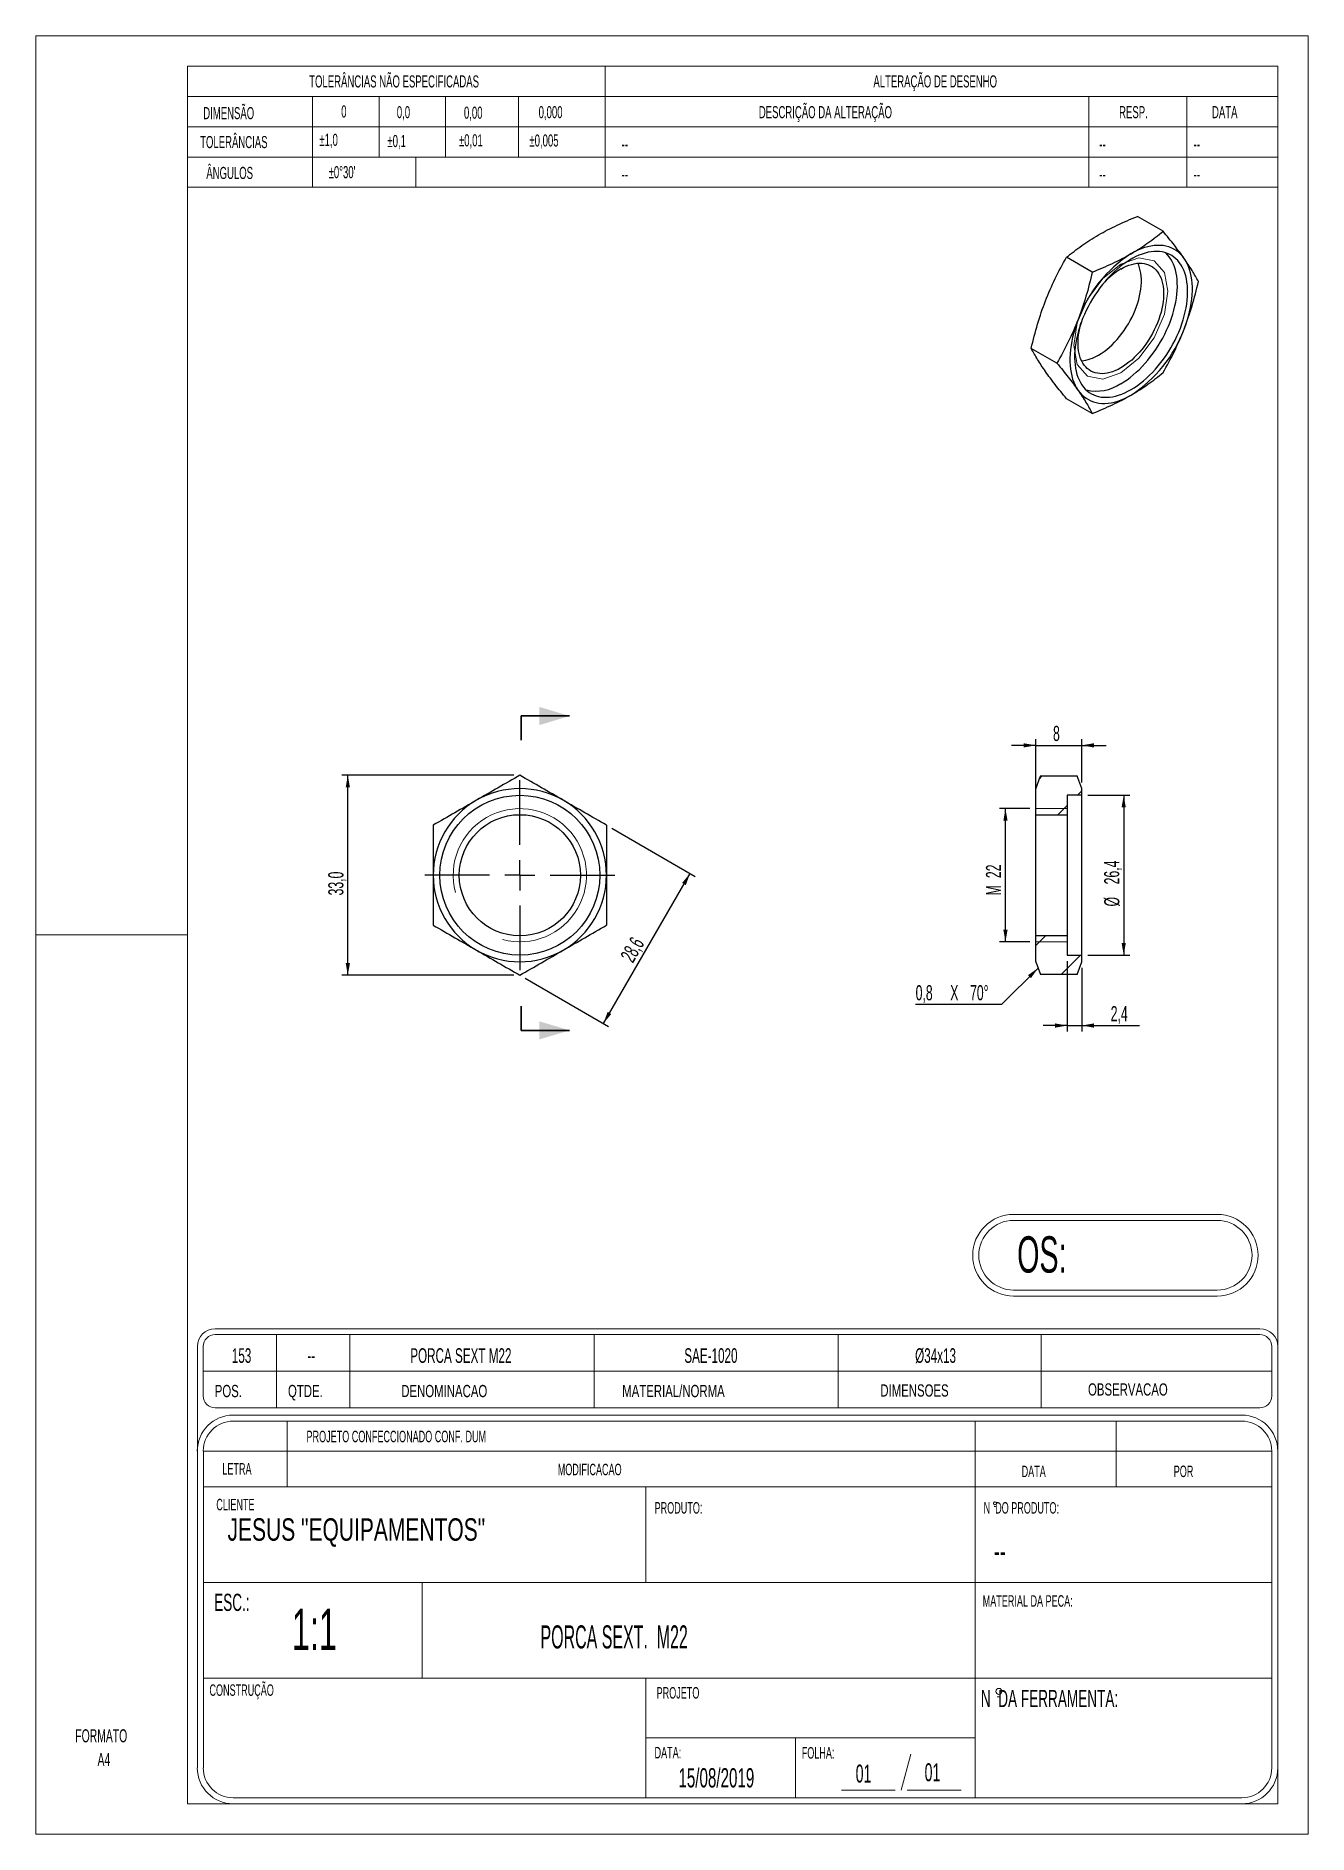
# Model space of a CAD drawing. Header units: millimetres. Extents: x 0 to 210, y 0 to 297.
import ezdxf

# ---------------------------------------------------------------- set-up
doc = ezdxf.new("R2010")
doc.units = ezdxf.units.MM
doc.linetypes.add('PHANTOM', pattern=[12.7, 6.35, -1.27, 1.27, -1.27, 1.27, -1.27])
doc.layers.add('COTAS', color=7, linetype='Continuous')
doc.styles.add('SLDTEXTSTYLE0', font='TXT', dxfattribs={"width": 0.595745})
doc.styles.add('SLDTEXTSTYLE1', font='TXT', dxfattribs={"width": 0.589474})
doc.styles.add('SLDTEXTSTYLE2', font='TXT', dxfattribs={"width": 0.515789})
doc.styles.add('SLDTEXTSTYLE3', font='TXT', dxfattribs={"width": 0.7})
doc.styles.add('SLDTEXTSTYLE4', font='TXT', dxfattribs={"width": 0.695035})
doc.styles.add('SLDTEXTSTYLE5', font='TXT', dxfattribs={"width": 0.605})
doc.dimstyles.new('SLDDIMSTYLE0', dxfattribs={"dimtxt": 2.5, "dimasz": 2, "dimexe": 0, "dimexo": 0.0625, "dimtad": 1, "dimdec": 1, "dimrnd": 1e-09, "dimzin": 12, "dimdsep": 46, "dimtxsty": 'SLDTEXTSTYLE5', "dimsah": 1, "dimcen": 0.09, "dimadec": 0, "dimazin": 3, "dimtfac": 1, "dimtdec": 3, "dimtofl": 0, "dimtmove": 0, "dimatfit": 3, "dimfxl": 0, "dimfrac": 2, "dimtolj": 1, "dimtzin": 12, "dimarcsym": 0})
doc.dimstyles.new('SLDDIMSTYLE1', dxfattribs={"dimtxt": 2.5, "dimasz": 2, "dimexe": 0, "dimexo": 0.0625, "dimtad": 1, "dimdec": 0, "dimrnd": 1e-09, "dimzin": 12, "dimdsep": 46, "dimtxsty": 'SLDTEXTSTYLE5', "dimsah": 1, "dimcen": 0.09, "dimadec": 0, "dimazin": 3, "dimtfac": 1, "dimtdec": 3, "dimtmove": 0, "dimatfit": 0, "dimfxl": 0, "dimfrac": 2, "dimtolj": 1, "dimtzin": 12, "dimarcsym": 0})
doc.dimstyles.new('SLDDIMSTYLE2', dxfattribs={"dimtxt": 2.5, "dimasz": 2, "dimexe": 0, "dimexo": 0.0625, "dimtad": 1, "dimdec": 0, "dimrnd": 1e-09, "dimzin": 12, "dimdsep": 46, "dimtxsty": 'SLDTEXTSTYLE5', "dimsah": 1, "dimcen": 0.09, "dimadec": 0, "dimazin": 3, "dimtfac": 1, "dimtdec": 3, "dimtofl": 0, "dimtmove": 0, "dimatfit": 3, "dimfxl": 0, "dimfrac": 2, "dimtolj": 1, "dimtzin": 12, "dimarcsym": 0})
doc.dimstyles.new('SLDDIMSTYLE3', dxfattribs={"dimtxt": 2.5, "dimasz": 2, "dimexe": 0, "dimexo": 0.0625, "dimtad": 1, "dimdec": 1, "dimrnd": 1e-09, "dimzin": 12, "dimdsep": 46, "dimtxsty": 'SLDTEXTSTYLE5', "dimsah": 1, "dimcen": 0.09, "dimadec": 0, "dimazin": 3, "dimtfac": 1, "dimtdec": 3, "dimtmove": 0, "dimatfit": 0, "dimfxl": 0, "dimfrac": 2, "dimtolj": 1, "dimtzin": 12, "dimarcsym": 0})

# ---------------------------------------------------------------- blocks, each defined once
blk = doc.blocks.new('SW_NOTE_0')
at = {"color": 0, "linetype": 'Continuous', "lineweight": 18, "insert": (0, 2.77), "char_height": 2.152, "attachment_point": 1, "style": 'SLDTEXTSTYLE0'}
blk.add_mtext('FORMATO', dxfattribs=at)
blk = doc.blocks.new('SW_NOTE_0_1')
at = {"color": 0, "linetype": 'Continuous', "lineweight": 18, "insert": (0, 2.77), "char_height": 2.152, "attachment_point": 1, "style": 'SLDTEXTSTYLE0'}
blk.add_mtext('A4', dxfattribs=at)
blk = doc.blocks.new('Bloco2')
at = {"color": 7, "linetype": 'Continuous', "lineweight": 18}
for p, q in [((210.04, 297.06), (0.04, 297.06)), ((0.04, 297.06), (0.04, 0.06)), ((210.04, 0.06), (210.04, 297.06)), ((205.04, 292.06), (25.04, 292.06)), ((25.04, 292.06), (25.04, 5.06)), ((205.04, 5.06), (205.04, 292.06)), ((0.04, 148.56), (25.04, 148.56)), ((25.04, 5.06), (205.04, 5.06)), ((0.04, 0.06), (210.04, 0.06))]:
    blk.add_line(p, q, dxfattribs=at)
for name, p in [('SW_NOTE_0', (6.53, 14.59)), ('SW_NOTE_0_1', (10.2, 10.66))]:
    blk.add_blockref(name, p, dxfattribs=at)
blk = doc.blocks.new('_D')
at = {"layer": 'COTAS'}
for p, q in [((95.06, 166.49), (108.85, 158.52)), ((93.69, 134.25), (107.99, 159.02)), ((80.76, 141.72), (94.55, 133.75))]:
    blk.add_line(p, q, dxfattribs=at)
for points in [[(107.99, 159.02), (106.68, 157.46), (107.29, 157.11)], [(93.69, 134.25), (94.99, 135.81), (94.38, 136.16)]]:
    blk.add_solid(points, dxfattribs=at)
at = {"layer": 'COTAS', "insert": (96.38, 145.35), "char_height": 2.5, "attachment_point": 1, "rotation": 60, "style": 'SLDTEXTSTYLE5'}
blk.add_mtext('28,6', dxfattribs=at)
blk = doc.blocks.new('_D_1')
at = {"layer": 'COTAS'}
for p, q in [((78.89, 175.24), (50.49, 175.24)), ((51.49, 142.22), (51.49, 175.24)), ((78.89, 142.22), (50.49, 142.22))]:
    blk.add_line(p, q, dxfattribs=at)
for points in [[(51.49, 175.24), (51.14, 173.24), (51.84, 173.24)], [(51.49, 142.22), (51.84, 144.22), (51.14, 144.22)]]:
    blk.add_solid(points, dxfattribs=at)
at = {"layer": 'COTAS', "insert": (48.26, 155.39), "char_height": 2.5, "attachment_point": 1, "rotation": 90, "style": 'SLDTEXTSTYLE5'}
blk.add_mtext('33,0', dxfattribs=at)
blk = doc.blocks.new('SW_CENTERMARKSYMBOL_0')
at = {"layer": 'COTAS', "color": 0}
for p, q in [((0, 5), (0, 15.7)), ((-5, 0), (-15.7, 0)), ((0, 0), (-2.5, 0)), ((0, 0), (0, 2.5)), ((0, 0), (0, -2.5)), ((0, 0), (2.5, 0)), ((5, 0), (15.7, 0)), ((0, -5), (0, -15.7))]:
    blk.add_line(p, q, dxfattribs=at)
blk = doc.blocks.new('_D_2')
at = {"layer": 'COTAS'}
for p, q in [((165.06, 169.73), (165.06, 181.18)), ((172.66, 174.03), (172.66, 181.18)), ((165.06, 180.18), (161.06, 180.18)), ((165.06, 180.18), (172.66, 180.18)), ((172.66, 180.18), (176.66, 180.18))]:
    blk.add_line(p, q, dxfattribs=at)
for points in [[(165.06, 180.18), (163.06, 180.53), (163.06, 179.83)], [(172.66, 180.18), (174.66, 179.83), (174.66, 180.53)]]:
    blk.add_solid(points, dxfattribs=at)
at = {"layer": 'COTAS', "insert": (167.91, 183.4), "char_height": 2.5, "attachment_point": 1, "style": 'SLDTEXTSTYLE5'}
blk.add_mtext('8', dxfattribs=at)
blk = doc.blocks.new('_D_3')
at = {"layer": 'COTAS'}
for p, q in [((173.66, 171.93), (180.58, 171.93)), ((179.58, 171.93), (179.58, 145.53)), ((173.66, 145.53), (180.58, 145.53))]:
    blk.add_line(p, q, dxfattribs=at)
for points in [[(179.58, 171.93), (179.23, 169.93), (179.93, 169.93)], [(179.58, 145.53), (179.93, 147.53), (179.23, 147.53)]]:
    blk.add_solid(points, dxfattribs=at)
at = {"layer": 'COTAS', "char_height": 2.5, "attachment_point": 1, "rotation": 90, "style": 'SLDTEXTSTYLE5'}
for s, insert in [('26,4', (176.35, 157.21)), ('%%c', (176.36, 153.57))]:
    blk.add_mtext(s, dxfattribs=dict(at, insert=insert))
blk = doc.blocks.new('SW_CHAMFER_DIMENSION_0')
at = {"layer": 'COTAS', "color": 0}
for p, q in [((20.21, 6.04), (14.17, 0)), ((14.17, 0), (0, 0))]:
    blk.add_line(p, q, dxfattribs=at)
blk.add_solid([(20.21, 6.04), (18.55, 4.87), (19.04, 4.38)], dxfattribs=at)
at = {"layer": 'COTAS', "color": 0, "char_height": 2.5, "attachment_point": 1, "style": 'SLDTEXTSTYLE5'}
for s, insert in [('0,8', (0, 3.22)), ('X', (5.71, 3.22)), ('70°', (8.98, 3.22))]:
    blk.add_mtext(s, dxfattribs=dict(at, insert=insert))
blk = doc.blocks.new('_D_4')
at = {"layer": 'COTAS'}
for p, q in [((164.06, 169.73), (159.06, 169.73)), ((160.06, 147.73), (160.06, 169.73)), ((164.06, 147.73), (159.06, 147.73))]:
    blk.add_line(p, q, dxfattribs=at)
for points in [[(160.06, 169.73), (159.71, 167.73), (160.41, 167.73)], [(160.06, 147.73), (160.41, 149.73), (159.71, 149.73)]]:
    blk.add_solid(points, dxfattribs=at)
at = {"layer": 'COTAS', "char_height": 2.5, "attachment_point": 1, "rotation": 90, "style": 'SLDTEXTSTYLE5'}
for s, insert in [('22', (156.84, 158.25)), ('M', (156.84, 155.39))]:
    blk.add_mtext(s, dxfattribs=dict(at, insert=insert))
blk = doc.blocks.new('_D_5')
at = {"layer": 'COTAS'}
for p, q in [((170.26, 144.53), (170.26, 132.9)), ((172.66, 143.43), (172.66, 132.9)), ((170.26, 133.9), (166.26, 133.9)), ((170.26, 133.9), (172.66, 133.9)), ((172.66, 133.9), (182.2, 133.9))]:
    blk.add_line(p, q, dxfattribs=at)
for points in [[(170.26, 133.9), (168.26, 134.25), (168.26, 133.55)], [(172.66, 133.9), (174.66, 133.55), (174.66, 134.25)]]:
    blk.add_solid(points, dxfattribs=at)
at = {"layer": 'COTAS', "insert": (177.43, 137.12), "char_height": 2.5, "attachment_point": 1, "style": 'SLDTEXTSTYLE5'}
blk.add_mtext('2,4', dxfattribs=at)

msp = doc.modelspace()

# ---------------------------------------------------------------- hatches: boundary and pattern name
at = {"layer": 'COTAS', "linetype": 'Continuous', "lineweight": 18}
h = msp.add_hatch(dxfattribs=at)
h.set_pattern_fill('ANSI32', color=256, angle=3e-322, style=0)
edge = h.paths.add_edge_path(flags=0)
edge.add_line((170.26, 168.73), (170.26, 171.93))
edge.add_line((170.26, 171.93), (172.66, 171.93))
edge.add_line((172.66, 171.93), (172.66, 173.03))
edge.add_spline(control_points=[(172.66, 173.03), (172.55, 173.34), (172.44, 173.64), (172.33, 173.95), (172.23, 174.23), (172.12, 174.51), (172.02, 174.79), (171.98, 174.9), (171.94, 175.01), (171.9, 175.12)], knot_values=[0.006992, 0.006992, 0.006992, 0.006992, 0.007971, 0.007971, 0.007971, 0.008863, 0.008863, 0.008863, 0.009216, 0.009216, 0.009216, 0.009216], weights=[1, 1, 1, 1, 1, 1, 1, 1, 1, 1], degree=3, periodic=0)
edge.add_line((171.9, 175.12), (165.82, 175.12))
edge.add_spline(control_points=[(165.82, 175.12), (165.78, 175.01), (165.74, 174.9), (165.7, 174.79), (165.49, 174.2), (165.28, 173.62), (165.06, 173.03)], knot_values=[0.00851, 0.00851, 0.00851, 0.00851, 0.008863, 0.008863, 0.008863, 0.010734, 0.010734, 0.010734, 0.010734], weights=[1, 1, 1, 1, 1, 1, 1], degree=3, periodic=0)
edge.add_line((165.06, 173.03), (165.06, 168.73))
edge.add_line((165.06, 168.73), (170.26, 168.73))
h = msp.add_hatch(dxfattribs=at)
h.set_pattern_fill('ANSI32', color=256, angle=3e-322, style=0)
edge = h.paths.add_edge_path(flags=0)
edge.add_line((170.26, 145.53), (170.26, 148.73))
edge.add_line((170.26, 148.73), (165.06, 148.73))
edge.add_line((165.06, 148.73), (165.06, 144.43))
edge.add_spline(control_points=[(165.06, 144.43), (165.32, 143.74), (165.57, 143.04), (165.82, 142.34)], knot_values=[0.008932, 0.008932, 0.008932, 0.008932, 0.011155, 0.011155, 0.011155, 0.011155], weights=[1, 1, 1, 1], degree=3, periodic=0)
edge.add_line((165.82, 142.34), (171.9, 142.34))
edge.add_spline(control_points=[(171.9, 142.34), (172.16, 143.04), (172.41, 143.74), (172.66, 144.43)], knot_values=[0.006571, 0.006571, 0.006571, 0.006571, 0.008794, 0.008794, 0.008794, 0.008794], weights=[1, 1, 1, 1], degree=3, periodic=0)
edge.add_line((172.66, 144.43), (172.66, 145.53))
edge.add_line((172.66, 145.53), (170.26, 145.53))

# ---------------------------------------------------------------- linework, layer by layer
at = {"color": 7, "linetype": 'Continuous', "lineweight": 18}
for p, q in [((205.01, 292.36), (25.01, 292.36)), ((25.01, 272.36), (25.01, 292.36)), ((93.95, 272.36), (93.95, 292.36)), ((205.01, 292.36), (205.01, 272.36)), ((25.01, 287.36), (93.95, 287.36)), ((45.64, 272.36), (45.64, 287.36)), ((56.64, 277.36), (56.64, 287.36)), ((67.64, 277.36), (67.64, 287.36)), ((79.64, 277.36), (79.64, 287.36)), ((93.95, 287.36), (205.01, 287.36)), ((173.82, 272.36), (173.82, 287.36)), ((190.01, 272.36), (190.01, 287.36)), ((25.01, 282.36), (93.95, 282.36)), ((93.95, 282.36), (205.01, 282.36)), ((25.01, 277.36), (93.95, 277.36)), ((62.7, 277.36), (62.7, 272.36)), ((93.95, 277.36), (205.01, 277.36)), ((25.01, 272.36), (93.95, 272.36)), ((93.95, 272.36), (205.01, 272.36)), ((170.26, 169.73), (165.06, 169.73)), ((170.26, 147.73), (165.06, 147.73)), ((195.01, 102.71), (161.41, 102.71)), ((195.01, 101.71), (161.41, 101.71)), ((161.41, 90.21), (195.01, 90.21)), ((161.41, 89.21), (195.01, 89.21)), ((202.07, 83.83), (29.59, 83.83)), ((26.65, 11.28), (26.65, 80.89)), ((26.65, 80.89), (26.65, 67.81)), ((27.63, 80.89), (27.63, 72.71)), ((202.07, 82.85), (29.59, 82.85)), ((39.72, 70.75), (39.72, 82.85)), ((51.82, 70.75), (51.82, 82.85)), ((92.14, 70.75), (92.14, 82.85)), ((132.46, 70.75), (132.46, 82.85)), ((165.96, 70.75), (165.96, 82.85)), ((204.03, 72.71), (204.03, 80.89)), ((205.01, 11.28), (205.01, 80.89)), ((27.63, 76.8), (204.03, 76.8)), ((29.59, 70.75), (202.07, 70.75)), ((32.57, 69.54), (199.08, 69.54)), ((32.57, 68.56), (199.08, 68.56)), ((41.46, 57.69), (41.46, 68.56)), ((155.03, 68.56), (155.03, 57.69)), ((178.34, 68.56), (178.34, 57.69)), ((27.64, 11.28), (27.64, 63.62)), ((27.64, 63.62), (204.02, 63.62)), ((204.02, 63.62), (204.02, 11.28)), ((27.64, 57.69), (204.02, 57.69)), ((100.71, 57.69), (100.71, 41.89)), ((155.03, 57.69), (155.03, 41.89)), ((158.2, 54.45), (158.46, 54.45)), ((158.2, 54.43), (158.46, 54.43)), ((27.64, 41.89), (204.02, 41.89)), ((63.77, 26.09), (63.77, 41.89)), ((155.03, 26.09), (155.03, 41.89)), ((27.64, 26.09), (204.02, 26.09)), ((100.71, 26.09), (100.71, 6.34)), ((155.03, 26.09), (155.03, 6.34)), ((158.69, 23), (159.2, 23)), ((100.71, 16.22), (155.03, 16.22)), ((125.4, 16.22), (125.4, 6.34)), ((144.43, 13.54), (142.85, 7.62)), ((199.08, 6.34), (32.57, 6.34)), ((141.86, 7.62), (132.97, 7.62)), ((143.83, 7.62), (152.72, 7.62)), ((199.08, 5.36), (32.57, 5.36)), ((204.44, 5.36), (205.01, 5.36)), ((205.01, 5.36), (205.01, 5.93))]:
    msp.add_line(p, q, dxfattribs=at)
at = {"color": 7, "linetype": 'Continuous', "lineweight": 25}
for p, q in [((186.07, 265.09), (181.83, 267.54)), ((174.39, 258.35), (170.16, 260.8)), ((168.55, 243.31), (164.32, 245.75)), ((174.39, 235), (170.16, 237.44)), ((165.06, 168.73), (165.06, 173.03)), ((165.82, 175.12), (171.9, 175.12)), ((172.66, 171.93), (172.66, 173.03)), ((172.66, 171.93), (170.26, 171.93)), ((170.26, 171.93), (170.26, 168.73)), ((172.66, 145.53), (172.66, 171.93)), ((165.06, 168.73), (170.26, 168.73)), ((165.06, 148.73), (165.06, 168.73)), ((170.26, 168.73), (170.26, 148.73)), ((170.26, 148.73), (165.06, 148.73)), ((165.06, 144.43), (165.06, 148.73)), ((170.26, 148.73), (170.26, 145.53)), ((170.26, 145.53), (172.66, 145.53)), ((172.66, 144.43), (172.66, 145.53)), ((165.06, 144.43), (165.82, 142.34)), ((171.9, 142.34), (172.66, 144.43)), ((171.9, 142.34), (165.82, 142.34))]:
    msp.add_line(p, q, dxfattribs=at)
at = {"color": 7, "linetype": 'PHANTOM', "lineweight": 35}
for p, q in [((80.11, 185.03), (80.11, 181.03)), ((80.11, 133.1), (80.11, 137.1))]:
    msp.add_line(p, q, dxfattribs=at)
at = {"color": 7, "linetype": 'Continuous', "lineweight": 35}
for p, q in [((80.11, 185.03), (88.11, 185.03)), ((80.11, 133.1), (88.11, 133.1))]:
    msp.add_line(p, q, dxfattribs=at)
at = {"color": 7, "linetype": 'Continuous', "lineweight": 25, "flags": 128}
for points in [[(180.8, 238.94), (181.32, 239.26), (181.84, 239.6), (182.35, 239.98), (182.86, 240.39), (183.36, 240.83), (183.86, 241.3), (184.34, 241.79), (184.82, 242.31), (185.28, 242.85), (185.73, 243.41), (186.16, 243.99), (186.58, 244.58), (186.97, 245.2), (187.35, 245.83), (187.71, 246.47), (188.05, 247.12), (188.37, 247.77), (188.66, 248.44), (188.93, 249.11), (189.17, 249.78), (189.39, 250.45), (189.58, 251.11), (189.74, 251.78), (189.87, 252.43), (189.98, 253.08), (190.06, 253.72), (190.11, 254.34), (190.13, 254.96), (190.13, 255.55), (190.09, 256.13), (190.02, 256.68), (189.93, 257.22), (189.81, 257.73), (189.66, 258.22), (189.48, 258.68), (189.28, 259.12), (189.05, 259.52), (188.8, 259.89), (188.52, 260.24), (188.21, 260.55), (187.88, 260.82), (187.54, 261.07), (187.17, 261.27), (186.78, 261.45), (186.37, 261.58), (185.94, 261.68), (185.5, 261.74), (185.05, 261.77), (184.58, 261.75), (184.1, 261.7), (183.61, 261.62), (183.11, 261.49), (182.6, 261.33), (182.09, 261.14), (181.58, 260.91), (181.06, 260.64), (180.54, 260.34), (180.02, 260.01), (179.51, 259.65), (178.99, 259.25), (178.49, 258.83), (177.99, 258.37), (177.5, 257.89), (177.02, 257.39), (176.55, 256.86), (176.1, 256.31), (175.65, 255.74), (175.23, 255.15), (174.82, 254.54), (174.43, 253.92), (174.06, 253.29), (173.72, 252.64), (173.39, 251.99), (173.08, 251.33), (172.8, 250.66), (172.55, 249.99), (172.32, 249.32), (172.12, 248.66), (171.94, 247.99), (171.79, 247.33), (171.67, 246.68), (171.57, 246.03), (171.51, 245.4), (171.47, 244.78), (171.47, 244.18), (171.49, 243.59), (171.54, 243.03), (171.62, 242.48), (171.73, 241.96), (171.86, 241.46), (172.02, 240.98), (172.21, 240.53), (172.43, 240.11), (172.67, 239.72), (172.94, 239.36), (173.23, 239.04), (173.55, 238.74), (173.89, 238.48), (174.25, 238.26), (174.63, 238.07), (175.02, 237.92), (175.44, 237.8), (175.87, 237.72), (176.32, 237.68), (176.78, 237.67), (177.26, 237.7), (177.74, 237.77), (178.24, 237.87), (178.74, 238.02), (179.25, 238.19), (179.76, 238.41), (180.28, 238.66), (180.8, 238.94)], [(179.1, 239.92), (179.62, 240.23), (180.14, 240.58), (180.65, 240.96), (181.16, 241.37), (181.66, 241.81), (182.16, 242.28), (182.64, 242.77), (183.12, 243.29), (183.58, 243.83), (184.03, 244.39), (184.46, 244.97), (184.88, 245.56), (185.28, 246.18), (185.66, 246.81), (186.02, 247.45), (186.35, 248.1), (186.67, 248.75), (186.96, 249.42), (187.23, 250.09), (187.47, 250.76), (187.69, 251.43), (187.88, 252.09), (188.04, 252.76), (188.18, 253.41), (188.28, 254.06), (188.36, 254.7), (188.41, 255.32), (188.44, 255.93), (188.43, 256.53), (188.39, 257.11), (188.33, 257.66), (188.23, 258.2), (188.11, 258.71), (187.96, 259.2), (187.79, 259.66), (187.58, 260.09), (187.35, 260.5), (187.1, 260.87), (186.82, 261.22), (186.51, 261.53), (186.5, 261.54)], [(189.56, 260.61), (189.26, 260.99), (188.95, 261.34), (188.61, 261.65), (188.24, 261.92), (187.85, 262.16), (187.44, 262.36), (187.01, 262.52), (186.56, 262.64), (186.1, 262.72), (185.61, 262.76), (185.12, 262.77), (184.6, 262.73), (184.08, 262.66), (183.55, 262.54), (183.01, 262.39), (182.46, 262.2), (181.91, 261.97), (181.36, 261.7), (180.8, 261.39)], [(179.1, 258.86), (179.56, 259.11), (180.01, 259.32), (180.45, 259.49), (180.9, 259.63), (181.33, 259.73), (181.76, 259.8), (182.17, 259.82), (182.57, 259.81), (182.96, 259.77), (183.33, 259.68), (183.69, 259.56), (184.02, 259.4), (184.34, 259.21), (184.63, 258.98), (184.9, 258.72), (185.15, 258.42), (185.37, 258.09), (185.57, 257.73), (185.74, 257.35), (185.88, 256.93), (186, 256.49), (186.08, 256.03), (186.14, 255.54), (186.17, 255.04), (186.17, 254.52), (186.14, 253.98), (186.08, 253.42), (186, 252.86), (185.88, 252.29), (185.74, 251.71), (185.57, 251.12), (185.37, 250.54), (185.15, 249.95), (184.9, 249.37), (184.63, 248.8), (184.34, 248.23), (184.02, 247.67), (183.69, 247.13), (183.33, 246.59), (182.96, 246.08), (182.57, 245.59), (182.17, 245.11), (181.76, 244.66), (181.33, 244.23), (180.9, 243.83), (180.45, 243.46), (180.01, 243.12), (179.56, 242.81), (179.1, 242.53), (178.65, 242.29), (178.2, 242.08), (177.75, 241.9), (177.31, 241.76), (176.87, 241.66), (176.45, 241.6), (176.03, 241.57), (175.63, 241.58), (175.25, 241.63), (174.87, 241.71), (174.52, 241.83), (174.18, 241.99), (173.87, 242.19), (173.57, 242.41), (173.3, 242.68), (173.06, 242.97), (172.83, 243.3), (172.64, 243.66), (172.47, 244.05), (172.32, 244.46), (172.21, 244.9), (172.12, 245.36), (172.06, 245.85), (172.04, 246.36), (172.04, 246.88), (172.06, 247.42), (172.12, 247.97), (172.21, 248.53), (172.32, 249.11), (172.47, 249.69), (172.57, 250.05)], [(175.43, 244.65), (175.88, 244.93), (176.33, 245.24), (176.78, 245.59), (177.22, 245.96), (177.65, 246.36), (178.08, 246.78), (178.49, 247.23), (178.9, 247.71), (179.28, 248.2), (179.66, 248.72), (180.01, 249.25), (180.35, 249.79), (180.66, 250.35), (180.95, 250.92), (181.23, 251.5), (181.47, 252.08), (181.7, 252.66), (181.89, 253.25), (182.06, 253.83), (182.2, 254.41), (182.32, 254.98), (182.41, 255.55), (182.46, 256.1), (182.49, 256.64), (182.49, 257.16), (182.46, 257.67), (182.41, 258.15), (182.32, 258.62), (182.2, 259.06), (182.06, 259.47), (181.91, 259.81)], [(189.56, 248.93), (189.82, 249.65), (190.06, 250.37), (190.27, 251.09), (190.45, 251.8), (190.6, 252.51), (190.72, 253.21), (190.82, 253.9), (190.88, 254.57), (190.91, 255.23), (190.91, 255.87), (190.88, 256.5), (190.82, 257.1), (190.72, 257.68), (190.6, 258.24), (190.45, 258.77), (190.27, 259.28), (190.06, 259.75), (189.82, 260.2), (189.56, 260.61)], [(172.04, 250.5), (171.78, 249.78), (171.54, 249.06), (171.33, 248.34), (171.15, 247.63), (171, 246.92), (170.88, 246.23), (170.78, 245.54), (170.72, 244.86), (170.69, 244.2), (170.69, 243.56), (170.72, 242.94), (170.78, 242.33), (170.88, 241.75), (171, 241.19), (171.15, 240.66), (171.33, 240.16), (171.54, 239.68), (171.78, 239.24), (172.04, 238.82)], [(172.04, 238.82), (172.33, 238.44), (172.65, 238.1), (172.99, 237.79), (173.36, 237.51), (173.75, 237.28), (174.16, 237.08), (174.59, 236.92), (175.04, 236.8), (175.5, 236.71), (175.99, 236.67), (176.48, 236.67), (176.99, 236.7), (177.52, 236.78), (178.05, 236.89), (178.59, 237.05), (179.14, 237.24), (179.69, 237.47), (180.24, 237.74), (180.8, 238.04)], [(165.82, 175.12), (165.7, 174.79), (165.06, 173.03)], [(172.66, 173.03), (172.33, 173.95), (172.02, 174.79), (171.9, 175.12)]]:
    msp.add_lwpolyline(points, dxfattribs=at)
at = {"color": 7, "linetype": 'Continuous', "lineweight": 18, "flags": 128}
msp.add_lwpolyline([(179.1, 241.72), (176.13, 240.68), (173.6, 241.17), (171.92, 243.11), (171.32, 246.21), (171.92, 249.99), (173.6, 253.87), (176.13, 257.28), (179.1, 259.68), (182.08, 260.71), (184.6, 260.22), (186.29, 258.28), (186.88, 255.19), (186.29, 251.41), (184.6, 247.52), (182.08, 244.12), (179.1, 241.72)], dxfattribs=at)
at = {"color": 7, "linetype": 'Continuous', "lineweight": 25}
for radius in [13.2, 10]:
    msp.add_circle((79.89, 158.73), radius, dxfattribs=at)
at = {"color": 7, "linetype": 'Continuous', "lineweight": 18}
for centre, radius in [((158.33, 54.99), 0.247), ((158.33, 54.97), 0.247), ((158.97, 23.92), 0.494)]:
    msp.add_circle(centre, radius, dxfattribs=at)
at = {"color": 7, "linetype": 'Continuous', "lineweight": 25}
for centre, radius, start, end in [((192.71, 242.86), 22.03, 122.7115, 159.6994), ((185.31, 248.41), 12.16, 120.6806, 137.1479), ((168.89, 256.58), 22.03, 302.7115, 339.6994), ((171.89, 250.47), 6.8, 276.0777, 301.2625), ((175.05, 245.95), 7.26, 256.9335, 303.9259), ((79.89, 158.73), 14.3, 60, 120), ((79.89, 158.73), 14.3, 120, 180), ((79.89, 158.73), 14.3, 0, 60), ((79.89, 158.73), 14.3, 180, 240), ((79.89, 158.73), 14.3, 300, 0), ((79.89, 158.73), 14.3, 240, 300)]:
    msp.add_arc(centre, radius, start, end, dxfattribs=at)
at = {"color": 7, "linetype": 'Continuous', "lineweight": 18}
for centre, radius, start, end in [((79.89, 158.73), 11, 255, 195), ((161.41, 95.96), 6.75, 90, 270), ((161.41, 95.96), 5.75, 90, 270), ((195.01, 95.96), 6.75, 270, 90), ((195.01, 95.96), 5.75, 270, 90), ((29.59, 80.89), 2.94, 90, 180), ((202.07, 80.89), 2.94, 0, 90), ((29.59, 80.89), 1.96, 90, 180), ((202.07, 80.89), 1.96, 0, 90), ((29.59, 72.71), 1.96, 180, 270), ((202.07, 72.71), 1.96, 270, 0), ((32.57, 63.62), 5.93, 90, 180), ((32.57, 63.62), 4.94, 90, 180), ((199.08, 63.62), 5.93, 0, 90), ((199.08, 63.62), 4.94, 0, 90), ((32.57, 11.28), 5.93, 180, 270), ((32.57, 11.28), 4.94, 180, 270), ((199.08, 11.28), 4.94, 270, 0), ((199.08, 11.28), 5.93, 270, 0)]:
    msp.add_arc(centre, radius, start, end, dxfattribs=at)
at = {"color": 7, "linetype": 'Continuous', "lineweight": 25}
for points in [[(175.43, 264.5), (176.4, 265.06), (177.43, 265.59), (179.57, 266.6), (180.69, 267.08), (181.83, 267.54)], [(170.16, 260.8), (170.95, 261.46), (171.78, 262.1), (173.53, 263.34), (174.45, 263.93), (175.43, 264.5)], [(180.8, 261.39), (181.77, 261.96), (182.7, 262.55), (184.45, 263.79), (185.27, 264.43), (186.07, 265.09)], [(189.56, 260.61), (189.07, 261.3), (188.53, 262.03), (187.36, 263.52), (186.73, 264.3), (186.07, 265.09)], [(174.39, 258.35), (175.54, 258.81), (176.66, 259.29), (178.8, 260.3), (179.83, 260.83), (180.8, 261.39)], [(166.67, 253.6), (167.16, 254.86), (167.69, 256.08), (168.86, 258.47), (169.49, 259.65), (170.16, 260.8)], [(191.91, 256.79), (191.6, 257.38), (191.25, 257.99), (190.48, 259.26), (190.04, 259.92), (189.56, 260.61)], [(174.39, 258.35), (174.08, 257), (173.74, 255.66), (172.96, 253.04), (172.53, 251.75), (172.04, 250.5)], [(189.56, 248.93), (190.04, 250.19), (190.48, 251.47), (191.25, 254.09), (191.6, 255.43), (191.91, 256.79)], [(164.32, 245.75), (164.63, 247.11), (164.97, 248.44), (165.75, 251.06), (166.18, 252.35), (166.67, 253.6)], [(172.04, 250.5), (171.56, 249.25), (171.02, 248.02), (169.85, 245.63), (169.22, 244.46), (168.55, 243.31)], [(186.07, 241.74), (186.73, 242.89), (187.36, 244.06), (188.53, 246.46), (189.07, 247.68), (189.56, 248.93)], [(166.67, 241.93), (166.18, 242.62), (165.75, 243.28), (164.97, 244.55), (164.63, 245.16), (164.32, 245.75)], [(170.16, 237.44), (169.49, 238.24), (168.86, 239.01), (167.69, 240.51), (167.16, 241.23), (166.67, 241.93)], [(168.55, 243.31), (169.22, 242.51), (169.85, 241.74), (171.02, 240.24), (171.56, 239.52), (172.04, 238.82)], [(180.8, 238.04), (181.77, 238.6), (182.7, 239.2), (184.45, 240.43), (185.27, 241.08), (186.07, 241.74)], [(172.04, 238.82), (172.53, 238.13), (172.96, 237.47), (173.74, 236.2), (174.08, 235.59), (174.39, 235)], [(174.39, 235), (175.54, 235.46), (176.66, 235.94), (178.8, 236.95), (179.83, 237.48), (180.8, 238.04)], [(79.89, 175.24), (78.7, 174.56), (77.51, 173.87), (75.12, 172.49), (73.93, 171.8), (72.74, 171.12)], [(87.04, 171.12), (85.85, 171.8), (84.66, 172.49), (82.27, 173.87), (81.08, 174.56), (79.89, 175.24)], [(72.74, 171.12), (71.55, 170.43), (70.36, 169.74), (67.97, 168.36), (66.78, 167.68), (65.59, 166.99)], [(94.19, 166.99), (93, 167.68), (91.81, 168.36), (89.42, 169.74), (88.23, 170.43), (87.04, 171.12)], [(65.59, 166.99), (65.59, 165.62), (65.59, 164.24), (65.59, 161.48), (65.59, 160.11), (65.59, 158.73)], [(94.19, 166.99), (94.19, 165.62), (94.19, 164.24), (94.19, 161.48), (94.19, 160.11), (94.19, 158.73)], [(65.59, 158.73), (65.59, 157.35), (65.59, 155.98), (65.59, 153.22), (65.59, 151.85), (65.59, 150.47)], [(94.19, 158.73), (94.19, 157.35), (94.19, 155.98), (94.19, 153.22), (94.19, 151.85), (94.19, 150.47)], [(65.59, 150.47), (66.78, 149.79), (67.97, 149.1), (70.36, 147.72), (71.55, 147.03), (72.74, 146.35)], [(87.04, 146.35), (88.23, 147.03), (89.42, 147.72), (91.81, 149.1), (93, 149.79), (94.19, 150.47)], [(72.74, 146.35), (73.93, 145.66), (75.12, 144.97), (77.51, 143.59), (78.7, 142.91), (79.89, 142.22)], [(79.89, 142.22), (81.08, 142.91), (82.27, 143.59), (84.66, 144.97), (85.85, 145.66), (87.04, 146.35)]]:
    msp.add_open_spline(points, degree=3, knots=[0, 0, 0, 0, 0.5, 0.5, 1, 1, 1, 1], dxfattribs=at)
at = {"color": 7, "linetype": 'Continuous', "lineweight": 35}
for points in [[(88.11, 185.03), (83.11, 186.53), (83.11, 183.53)], [(88.11, 133.1), (83.11, 134.6), (83.11, 131.6)]]:
    msp.add_solid(points, dxfattribs=at)

# ---------------------------------------------------------------- block references
at = {"layer": 'COTAS'}
for name, p in [('Bloco2', (-0.03, 0.3)), ('SW_CENTERMARKSYMBOL_0', (79.89, 158.73)), ('SW_CHAMFER_DIMENSION_0', (145.23, 137.35))]:
    msp.add_blockref(name, p, dxfattribs=at)

# ---------------------------------------------------------------- texts
at = {"color": 7, "linetype": 'Continuous', "lineweight": 0}
for s, insert, char_height, attachment_point, style in [('TOLERÂNCIAS NÃO ESPECIFICADAS', (59.13, 290.85), 2, 2, 'SLDTEXTSTYLE1'), ('ALTERAÇÃO DE DESENHO', (148.46, 290.85), 2, 2, 'SLDTEXTSTYLE1'), ('DIMENSÃO', (27.62, 285.61), 2, 1, 'SLDTEXTSTYLE1'), ('0', (50.4, 285.89), 2, 1, 'SLDTEXTSTYLE1'), ('0,0', (59.58, 285.77), 2, 1, 'SLDTEXTSTYLE1'), ('0,00', (70.66, 285.68), 2, 1, 'SLDTEXTSTYLE1'), ('0,000', (82.99, 285.77), 2, 1, 'SLDTEXTSTYLE1'), ('DESCRIÇÃO DA ALTERAÇÃO', (119.34, 285.77), 2, 1, 'SLDTEXTSTYLE1'), ('RESP.', (178.82, 285.77), 2, 1, 'SLDTEXTSTYLE1'), ('DATA', (194.16, 285.77), 2, 1, 'SLDTEXTSTYLE1'), ('TOLERÂNCIAS', (27.11, 280.83), 2, 1, 'SLDTEXTSTYLE1'), ('±1,0', (46.79, 281.2), 2, 1, 'SLDTEXTSTYLE1'), ('±0,1', (58.03, 281), 2, 1, 'SLDTEXTSTYLE1'), ('±0,01', (69.84, 281.12), 2, 1, 'SLDTEXTSTYLE1'), ('±0,005', (81.47, 281.09), 2, 1, 'SLDTEXTSTYLE1'), ('--', (96.69, 280.49), 2, 1, 'SLDTEXTSTYLE1'), ('--', (175.54, 280.49), 2, 1, 'SLDTEXTSTYLE1'), ('--', (191.14, 280.49), 2, 1, 'SLDTEXTSTYLE1'), ('ÂNGULOS', (28.13, 275.73), 2, 1, 'SLDTEXTSTYLE1'), ("±0°30'", (48.32, 275.86), 2, 1, 'SLDTEXTSTYLE1'), ('--', (96.69, 275.49), 2, 1, 'SLDTEXTSTYLE1'), ('--', (175.54, 275.49), 2, 1, 'SLDTEXTSTYLE1'), ('--', (191.14, 275.49), 2, 1, 'SLDTEXTSTYLE1'), ('OS:', (161.99, 99.09), 6, 1, 'SLDTEXTSTYLE1'), ('153', (33.95, 80.6), 2.419, 2, 'SLDTEXTSTYLE0'), ('PORCA SEXT M22', (70.15, 80.6), 2.4192, 2, 'SLDTEXTSTYLE0'), ('SAE-1020', (111.43, 80.6), 2.419, 2, 'SLDTEXTSTYLE0'), ('Ø34x13', (148.52, 80.6), 2.419, 2, 'SLDTEXTSTYLE0'), ('--', (45.45, 80.6), 2.419, 2, 'SLDTEXTSTYLE0'), ('POS.', (29.52, 74.54), 2.022, 1, 'SLDTEXTSTYLE4'), ('QTDE.', (41.61, 74.54), 2.022, 1, 'SLDTEXTSTYLE4'), ('DENOMINACAO', (60.31, 74.54), 2.0223, 1, 'SLDTEXTSTYLE4'), ('MATERIAL/NORMA', (96.79, 74.54), 2.0223, 1, 'SLDTEXTSTYLE4'), ('DIMENSOES', (139.4, 74.63), 2.022, 1, 'SLDTEXTSTYLE4'), ('OBSERVACAO', (173.69, 74.8), 2.022, 1, 'SLDTEXTSTYLE4'), ('PROJETO CONFECCIONADO CONF. DUM', (44.67, 66.97), 1.896, 1, 'SLDTEXTSTYLE1'), ('LETRA', (30.78, 61.63), 1.896, 1, 'SLDTEXTSTYLE1'), ('MODIFICACAO', (86.15, 61.52), 1.896, 1, 'SLDTEXTSTYLE1'), ('DATA', (162.73, 61.21), 1.896, 1, 'SLDTEXTSTYLE1'), ('POR', (187.84, 61.21), 1.896, 1, 'SLDTEXTSTYLE1'), ('CLIENTE', (29.78, 55.72), 1.896, 1, 'SLDTEXTSTYLE1'), ('PRODUTO:', (102.14, 55.18), 1.896, 1, 'SLDTEXTSTYLE1'), ('N  DO PRODUTO:', (156.45, 55.18), 1.896, 1, 'SLDTEXTSTYLE1'), ('JESUS "EQUIPAMENTOS"', (31.63, 52.51), 3.7042, 1, 'SLDTEXTSTYLE3'), ('--', (158.13, 49.28), 4.266, 1, 'SLDTEXTSTYLE2'), ('ESC.:', (29.42, 40.05), 2.844, 1, 'SLDTEXTSTYLE1'), ('MATERIAL DA PECA:', (156.3, 39.8), 1.896, 1, 'SLDTEXTSTYLE1'), ('1:1', (42.23, 37.56), 6.826, 1, 'SLDTEXTSTYLE1'), ('PORCA SEXT.  M22', (83.3, 34.83), 3.8224, 1, 'SLDTEXTSTYLE2'), ('CONSTRUÇÃO', (28.65, 25.08), 1.896, 1, 'SLDTEXTSTYLE1'), ('PROJETO', (102.47, 24.63), 1.896, 1, 'SLDTEXTSTYLE1'), ('N  DA FERRAMENTA:', (156, 24.16), 2.8441, 1, 'SLDTEXTSTYLE1'), ('DATA:', (102.13, 14.75), 1.896, 1, 'SLDTEXTSTYLE1'), ('FOLHA:', (126.43, 14.71), 1.896, 1, 'SLDTEXTSTYLE1'), ('01', (146.71, 12.04), 2.963, 1, 'SLDTEXTSTYLE1'), ('15/08/2019', (106.07, 11.23), 3.175, 1, 'SLDTEXTSTYLE1'), ('01', (135.33, 11.83), 2.963, 1, 'SLDTEXTSTYLE1')]:
    msp.add_mtext(s, dxfattribs=dict(at, insert=insert, char_height=char_height, attachment_point=attachment_point, style=style))

# ---------------------------------------------------------------- dimensions: what is measured, and where the dimension line sits
at = {"layer": 'COTAS'}
for base, p1, p2, dimstyle, picture, middle in [((172.66, 180.18), (165.06, 168.73), (172.66, 173.03), 'SLDDIMSTYLE1', '_D_2', (168.86, 180.18)), ((172.66, 133.9), (170.26, 145.53), (172.66, 144.43), 'SLDDIMSTYLE3', '_D_5', (179.82, 133.9))]:
    dim = msp.add_linear_dim(base=base, p1=p1, p2=p2, dimstyle=dimstyle, dxfattribs=at)
    dim.commit()
    dim.dimension.update_dxf_attribs({"geometry": picture, "text_midpoint": middle, "dimtype": 160})
for base, p2, angle, picture, middle in [((51.49, 175.24), (79.89, 175.24), 90, '_D_1', (51.49, 158.73)), ((107.99, 159.02), (94.19, 166.99), 60, '_D', (100.84, 146.64))]:
    dim = msp.add_linear_dim(base=base, p1=(79.89, 142.22), p2=p2, angle=angle, dimstyle='SLDDIMSTYLE0', dxfattribs=at)
    dim.commit()
    dim.dimension.update_dxf_attribs({"geometry": picture, "text_midpoint": middle, "dimtype": 160})
for base, p1, p2, text, dimstyle, picture, middle in [((160.06, 169.73), (165.06, 147.73), (165.06, 169.73), 'M', 'SLDDIMSTYLE2', '_D_4', (160.06, 158.73)), ((179.58, 145.53), (172.66, 171.93), (172.66, 145.53), '%%c<>', 'SLDDIMSTYLE0', '_D_3', (179.58, 158.73))]:
    dim = msp.add_linear_dim(base=base, p1=p1, p2=p2, angle=90, text=text, dimstyle=dimstyle, dxfattribs=at)
    dim.commit()
    dim.dimension.update_dxf_attribs({"geometry": picture, "text_midpoint": middle, "dimtype": 160})

doc.saveas('drawing.dxf')
